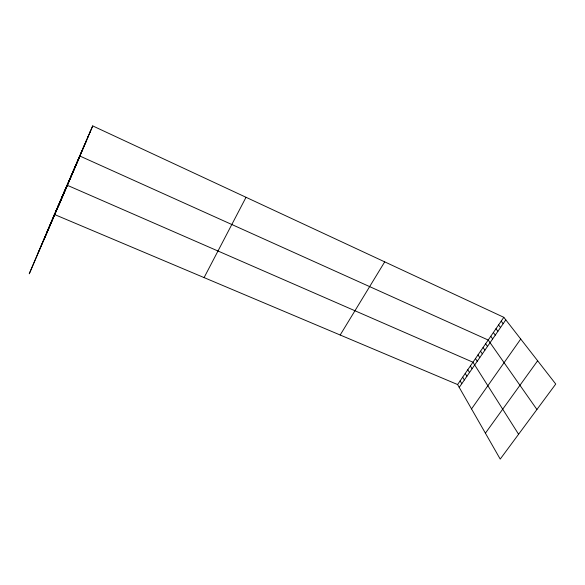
<?xml version="1.0" encoding="UTF-8"?>
<svg xmlns="http://www.w3.org/2000/svg" width="585" height="585" viewBox="0 0 585 585"><rect width="100%" height="100%" fill="white"/><g stroke="black" fill="none" stroke-linecap="round" stroke-linejoin="round"><path stroke-width="0.88" d="M92.722 125.907L29.25 273.817L54.42 214.461L457.602 384.55L500.219 459.093L555.75 384.045L503.824 317.326L92.722 125.907L53.484 216.669M74.661 167.705L75.465 165.804M58.741 205.686L79.721 155.968L488.212 340.039L536.92 409.493M81.096 152.824L81.856 151.018M83.26 147.815L84.013 146.045M85.439 142.784L86.171 141.043M87.626 137.731L88.342 136.027M89.819 132.656L90.529 130.981M55.582 211.814L56.504 209.642M57.688 206.944L58.595 204.794M59.802 202.044L60.701 199.931M61.93 197.13L62.814 195.039M64.072 192.187L64.942 190.125M43.963 239.821L67.078 185.189L472.951 362.217L518.595 434.26M68.313 182.374L69.162 180.377M70.419 177.504L71.253 175.544M72.533 172.619L73.352 170.681M46.369 233.452L86.77 140.049M38.179 252.757L80.693 154.513M204.092 277.604L246.029 197.291M340.185 335.015L384.711 261.861M457.602 384.55L503.824 317.326M459.232 387.402L505.806 319.863M471.532 408.908L520.73 339.044M485.404 433.178L537.637 360.769M501.199 321.143L503.159 323.71M498.581 324.953L500.519 327.534M495.97 328.748L497.893 331.344M493.374 332.521L495.276 335.139M490.786 336.287L492.665 338.92M485.645 343.768L487.48 346.437M483.086 347.49L484.906 350.174M480.534 351.19L482.34 353.896M477.996 354.883L479.78 357.603M475.473 358.561L477.236 361.296M470.369 365.976L472.095 368.755M467.795 369.72L469.506 372.513M465.229 373.449L466.918 376.257M462.676 377.164L464.351 379.987M460.132 380.864L461.784 383.702"/></g></svg>
